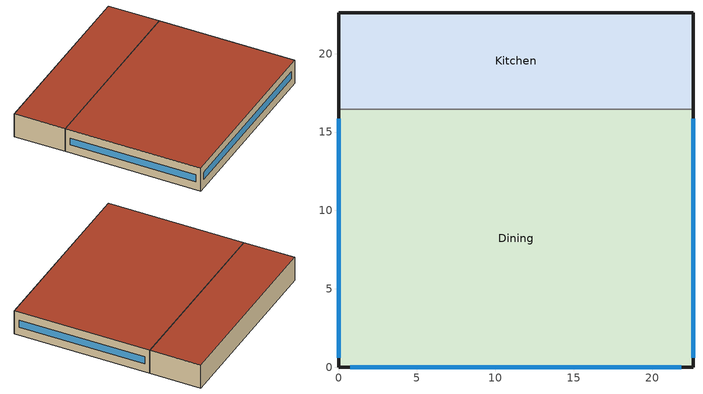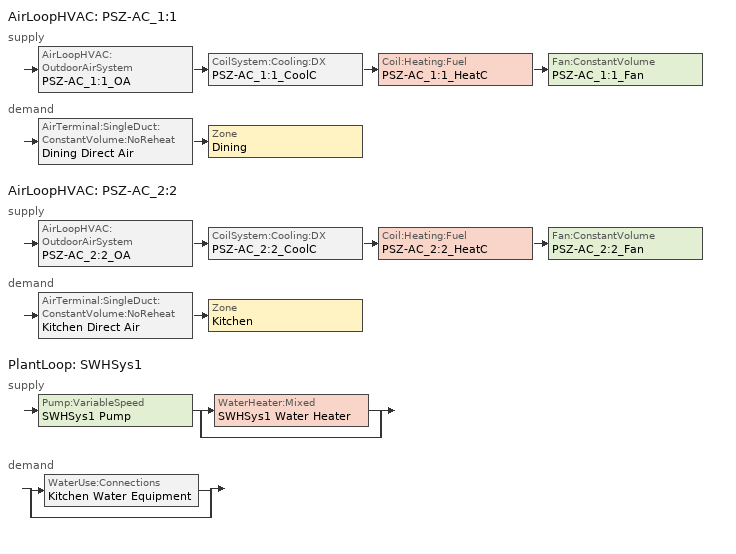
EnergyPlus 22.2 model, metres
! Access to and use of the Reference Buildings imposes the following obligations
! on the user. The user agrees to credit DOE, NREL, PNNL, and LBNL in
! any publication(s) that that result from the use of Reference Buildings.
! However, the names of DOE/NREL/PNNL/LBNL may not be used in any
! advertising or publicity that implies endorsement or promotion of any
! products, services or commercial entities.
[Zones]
Dining
 floor ground (ext-slab): 22.61,16.44 22.61,0 0,0 0,16.44 z0
 wall outside (Steel Frame Non-res Ext Wall): 0,16.44 0,0 22.61,0 22.61,16.44 z0:3.05
 wall to Kitchen (int-walls): 22.61,16.44 0,16.44 z0:3.05
 window (Window Non-res Fixed): 22.61,0.6 22.61,15.84 / 0.75,0 21.86,0 / 0,15.84 0,0.6 z1.07:1.98
 roof outside (IEAD Non-res Roof): 0,16.44 0,0 22.61,0 22.61,16.44 z3.05
Kitchen
 floor ground (ext-slab): 22.61,22.61 22.61,16.44 0,16.44 0,22.61 z0
 wall outside (Steel Frame Non-res Ext Wall): 22.61,16.44 22.61,22.61 0,22.61 0,16.44 z0:3.05
 roof outside (IEAD Non-res Roof): 0,22.61 0,16.44 22.61,16.44 22.61,22.61 z3.05
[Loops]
AirLoopHVAC 'PSZ-AC_1:1'
 supply: AirLoopHVAC:OutdoorAirSystem 'PSZ-AC_1:1_OA' > CoilSystem:Cooling:DX 'PSZ-AC_1:1_CoolC' > Coil:Heating:Fuel 'PSZ-AC_1:1_HeatC' > Fan:ConstantVolume 'PSZ-AC_1:1_Fan'
 demand: AirTerminal:SingleDuct:ConstantVolume:NoReheat 'Dining Direct Air' > Zone 'Dining'
AirLoopHVAC 'PSZ-AC_2:2'
 supply: AirLoopHVAC:OutdoorAirSystem 'PSZ-AC_2:2_OA' > CoilSystem:Cooling:DX 'PSZ-AC_2:2_CoolC' > Coil:Heating:Fuel 'PSZ-AC_2:2_HeatC' > Fan:ConstantVolume 'PSZ-AC_2:2_Fan'
 demand: AirTerminal:SingleDuct:ConstantVolume:NoReheat 'Kitchen Direct Air' > Zone 'Kitchen'
PlantLoop 'SWHSys1'
 supply: Pump:VariableSpeed 'SWHSys1 Pump' > split
  | WaterHeater:Mixed 'SWHSys1 Water Heater'
  | bypass
 demand: split
  | WaterUse:Connections 'Kitchen Water Equipment'
  | bypass
[Building]
Ref Bldg Full Service Restaurant Pre1980_v1.3_5.0: North Axis {deg}=0; Terrain=City; Loads Convergence Tolerance Value {W}=0.04; Temperature Convergence Tolerance Value {deltaC}=0.2; Solar Distribution=FullInteriorAndExterior; Maximum Number of Warmup Days=25; Minimum Number of Warmup Days=6
[Site:Location]
USA CA-LOS ANGELES: Latitude {deg}=33.92; Longitude {deg}=-118.4; Time Zone {hr}=-8; Elevation {m}=32
[SizingPeriod:DesignDay] Day of Month=21; Humidity Condition Type=Wetbulb; Barometric Pressure {Pa}=100941; Rain Indicator=No; Snow Indicator=No; Daylight Saving Time Indicator=No; Solar Model Indicator=ASHRAEClearSky
Name | Month | Day Type | Maximum Dry-Bulb Temperature {C} | Daily Dry-Bulb Temperature Range {deltaC} | Wetbulb or DewPoint at Maximum Dry-Bulb {C} | Wind Speed {m/s} | Wind Direction {deg} | Sky Clearness
LOS_ANGELES Ann Htg 99.6% Condns DB | 1 | WinterDesignDay | 6.6 | 0 | 6.6 | 2.5 | 80 | 0
LOS_ANGELES Ann Clg .4% Condns WB=>MDB | 8 | SummerDesignDay | 25.5 | 6 | 21.1 | 4.2 | 250 | 1
[Site:WaterMainsTemperature]
Calculation Method=CORRELATION; Annual Average Outdoor Air Temperature {C}=16.64; Maximum Difference In Monthly Average Outdoor Air Temperatures {deltaC}=6.8
[Site:GroundTemperature:BuildingSurface]
20.133, 20.114, 20.098, 20.195, 20.555, 20.958, 22.367, 22.7, 22.775, 21.957, 20.592, 20.216
[Construction]
Steel Frame Non-res Ext Wall: Wood Siding, Steel Frame NonRes Wall Insulation, 1/2IN Gypsum
IEAD Non-res Roof: Roof Membrane, IEAD NonRes Roof Insulation, Metal Decking
ext-slab: HW CONCRETE
int-walls: 1/2IN Gypsum, 1/2IN Gypsum
Window Non-res Fixed: NonRes Fixed Assembly Window
InteriorFurnishings: Std Wood 6inch
[Material] Thermal Absorptance=0.9
Name | Roughness | Thickness {m} | Conductivity {W/m-K} | Density {kg/m3} | Specific Heat {J/kg-K} | Solar Absorptance | Visible Absorptance
Steel Frame NonRes Wall Insulation | MediumRough | 0.0218416 | 0.049 | 265 | 836.8 | 0.7 | 0.7
IEAD NonRes Roof Insulation | MediumRough | 0.0739805 | 0.049 | 265 | 836.8 | 0.7 | 0.7
Std Wood 6inch | MediumSmooth | 0.15 | 0.12 | 540 | 1210 | 0.7 | 0.7
Wood Siding | MediumSmooth | 0.01 | 0.11 | 544.62 | 1210 | 0.78 | 0.78
1/2IN Gypsum | Smooth | 0.0127 | 0.16 | 784.9 | 830 | 0.92 | 0.92
HW CONCRETE | Rough | 0.1016 | 1.311 | 2240 | 836.8 | 0.7 | 0.7
Roof Membrane | VeryRough | 0.0095 | 0.16 | 1121.29 | 1460 | 0.7 | 0.7
Metal Decking | MediumSmooth | 0.0015 | 45.006 | 7680 | 418.4 | 0.7 | 0.3
[WindowMaterial:SimpleGlazingSystem]
NonRes Fixed Assembly Window: U-Factor {W/m2-K}=6.92716; Solar Heat Gain Coefficient=0.54
[Zone] Type=1; Multiplier=1; Floor Area {m2}=autocalculate; Part of Total Floor Area=Yes
Dining; Kitchen
[People] Number of People Schedule=BLDG_OCC_SCH; Fraction Radiant=0.3; Sensible Heat Fraction=AUTOCALCULATE; Activity Level Schedule=ACTIVITY_SCH; Enable ASHRAE 55 Comfort Warnings=No; Mean Radiant Temperature Calculation Type=ZoneAveraged; Work Efficiency Schedule=WORK_EFF_SCH; Clothing Insulation Calculation Method=ClothingInsulationSchedule; Clothing Insulation Schedule=CLOTHING_SCH; Air Velocity Schedule=AIR_VELO_SCH; Thermal Comfort Model 1 Type=FANGER
Name | Zone or ZoneList or Space or SpaceList | Number of People Calculation Method | Floor Area per Person {m2/person} | Number of People
Dining People | Dining | Area/Person | 1.39
Kitchen People | Kitchen | People |  | 7.5
[Lights] Schedule=BLDG_LIGHT_SCH; Design Level Calculation Method=Watts/Area; Return Air Fraction=0; Fraction Radiant=0.7; Fraction Visible=0.2; Fraction Replaceable=1; Return Air Fraction Calculated from Plenum Temperature=No
Name | Zone or ZoneList or Space or SpaceList | Watts per Zone Floor Area {W/m2}
Dining_Lights | Dining | 27.38
Kitchen_Lights | Kitchen | 16.37
[ElectricEquipment] Design Level Calculation Method=EquipmentLevel
Name | Zone or ZoneList or Space or SpaceList | Schedule | Design Level {W} | Fraction Latent | Fraction Radiant | Fraction Lost
Dining_MiscElec_Equip | Dining | BLDG_EQUIP_SCH | 22402 | 0.25 | 0.3 | 0
Kitchen_MiscElec_Equip | Kitchen | BLDG_EQUIP_SCH | 52500 | 0.25 | 0.3 | 0.2
Kitchen_ExhFan_Equip | Kitchen | Kitchen_Exhaust_SCH | 699 | 0 | 0 | 1
[GasEquipment]
Kitchen_MiscGas_Equip: Zone or ZoneList or Space or SpaceList=Kitchen; Schedule=GAS_EQUIP_SCH; Design Level Calculation Method=EquipmentLevel; Design Level {W}=166994; Fraction Latent=0.1; Fraction Radiant=0.2; Fraction Lost=0.7
[Exterior:Lights]
Exterior Facade Lighting: Schedule=ALWAYS_ON; Design Level {W}=5081; Control Option=AstronomicalClock
[ZoneInfiltration:DesignFlowRate] Schedule=INFIL_HALF_ON_SCH; Design Flow Rate Calculation Method=Flow/ExteriorArea; Flow Rate per Exterior Surface Area {m3/s-m2}=0.001133; Constant Term Coefficient=1; Temperature Term Coefficient=0; Velocity Term Coefficient=0; Velocity Squared Term Coefficient=0
Name | Zone or ZoneList or Space or SpaceList
Dining_Infiltration | Dining
Kitchen_Infiltration | Kitchen
[InternalMass] Construction=InteriorFurnishings
Name | Zone or ZoneList | Surface Area {m2}
Dining Internal Mass | Dining | 743.4961
Kitchen Internal Mass | Kitchen | 278.8105
[ZoneMixing]
Kitchen Exhaust Fanmixing_0: Zone or Space=Kitchen; Schedule=HVACOperationSchd; Design Flow Rate Calculation Method=Flow/Zone; Design Flow Rate {m3/s}=1.828; Source Zone or Space=Dining; Delta Temperature {deltaC}=0
[Fan:ConstantVolume] Availability Schedule=HVACOperationSchd; Maximum Flow Rate {m3/s}=AUTOSIZE; Motor In Airstream Fraction=1
Name | Fan Total Efficiency | Pressure Rise {Pa} | Motor Efficiency
PSZ-AC_1:1_Fan | 0.58175 | 1109.648 | 0.895
PSZ-AC_2:2_Fan | 0.546 | 622 | 0.84
[Fan:ZoneExhaust] Availability Schedule=HVACOperationSchd; Fan Total Efficiency=1; Pressure Rise {Pa}=1.0e-006
Name | Maximum Flow Rate {m3/s}
Dining Exhaust Fan | 1.828
Kitchen Exhaust Fan | 0.06
[Coil:Heating:Fuel] Availability Schedule=ALWAYS_ON; Fuel Type=NaturalGas; Burner Efficiency=0.78; Nominal Capacity {W}=AUTOSIZE
PSZ-AC_1:1_HeatC; PSZ-AC_2:2_HeatC
[Coil:Cooling:DX:TwoSpeed]
PSZ-AC_1:1_CoolC DXCoil: Availability Schedule=ALWAYS_ON; High Speed Gross Rated Total Cooling Capacity {W}=AUTOSIZE; High Speed Rated Sensible Heat Ratio=AUTOSIZE; High Speed Gross Rated Cooling COP {W/W}=3.23372; High Speed Rated Air Flow Rate {m3/s}=AUTOSIZE; Total Cooling Capacity Function of Temperature Curve=Measured_CoolCStandard10Ton_CapFT; Total Cooling Capacity Function of Flow Fraction Curve=Measured_CoolCStandard10Ton_CapFF; Energy Input Ratio Function of Temperature Curve=Measured_CoolCStandard10Ton_EIRFT; Energy Input Ratio Function of Flow Fraction Curve=Measured_CoolCStandard10Ton_EIRFFF; Part Load Fraction Correlation Curve=No_PLR_Degredation; Low Speed Gross Rated Total Cooling Capacity {W}=AUTOSIZE; Low Speed Gross Rated Sensible Heat Ratio=AUTOSIZE; Low Speed Gross Rated Cooling COP {W/W}=3.28187; Low Speed Rated Air Flow Rate {m3/s}=AUTOSIZE; Low Speed Total Cooling Capacity Function of Temperature Curve=Measured_LowSpeedCoolCapLSFT; Low Speed Energy Input Ratio Function of Temperature Curve=Measured_LowSpeedCoolEIRLSFT
[Coil:Cooling:DX:SingleSpeed]
PSZ-AC_2:2_CoolC DXCoil: Availability Schedule=ALWAYS_ON; Gross Rated Total Cooling Capacity {W}=AUTOSIZE; Gross Rated Sensible Heat Ratio=AUTOSIZE; Gross Rated Cooling COP {W/W}=3.50016; Rated Air Flow Rate {m3/s}=AUTOSIZE; Total Cooling Capacity Function of Temperature Curve=Cool-Cap-fT; Total Cooling Capacity Function of Flow Fraction Curve=ConstantCubic; Energy Input Ratio Function of Temperature Curve=Cool-EIR-fT; Energy Input Ratio Function of Flow Fraction Curve=ConstantCubic; Part Load Fraction Correlation Curve=Cool-PLF-fPLR
[Zone equipment]
Dining: Dining Exhaust Fan, Dining Direct Air
Kitchen: Kitchen Exhaust Fan, Kitchen Direct Air
[Sizing:Zone] Zone Cooling Design Supply Air Temperature Input Method=SupplyAirTemperature; Zone Cooling Design Supply Air Temperature {C}=14; Zone Heating Design Supply Air Temperature Input Method=SupplyAirTemperature; Zone Heating Design Supply Air Temperature {C}=40; Zone Cooling Design Supply Air Humidity Ratio {kgWater/kgDryAir}=0.0085; Zone Heating Design Supply Air Humidity Ratio {kgWater/kgDryAir}=0.008; Cooling Design Air Flow Method=DesignDay; Heating Design Air Flow Method=DesignDay; Account for Dedicated Outdoor Air System=No; Dedicated Outdoor Air System Control Strategy=NeutralSupplyAir; Dedicated Outdoor Air Low Setpoint Temperature for Design {C}=autosize; Dedicated Outdoor Air High Setpoint Temperature for Design {C}=autosize; Zone Load Sizing Method=Sensible Load Only No Latent Load; Zone Latent Cooling Design Supply Air Humidity Ratio Input Method=HumidityRatioDifference; Zone Cooling Design Supply Air Humidity Ratio Difference {kgWater/kgDryAir}=0.005; Zone Latent Heating Design Supply Air Humidity Ratio Input Method=HumidityRatioDifference; Zone Humidification Design Supply Air Humidity Ratio Difference {kgWater/kgDryAir}=0.005
Name | Design Specification Outdoor Air Object
Dining | SZ DSOA Dining
Kitchen | SZ DSOA Kitchen
[DesignSpecification:OutdoorAir] Outdoor Air Method=Flow/Person
Name | Outdoor Air Flow per Person {m3/s-person}
SZ DSOA Dining | 0.01
SZ DSOA Kitchen | 0.008
[ZoneControl:Thermostat] Control Type Schedule=Dual Zone Control Type Sched
Name | Zone or ZoneList | Control 1
Dining Thermostat | Dining | Dining DualSPSched
Kitchen Thermostat | Kitchen | Kitchen DualSPSched
[ThermostatSetpoint:DualSetpoint]
Name | Heating Setpoint Temperature Schedule | Cooling Setpoint Temperature Schedule
Dining DualSPSched | HTGSETP_SCH | CLGSETP_SCH
Kitchen DualSPSched | HTGSETP_KITCHEN_SCH | CLGSETP_KITCHEN_SCH
[SetpointManager:SingleZone:Reheat] Control Variable=Temperature; Minimum Supply Air Temperature {C}=10; Maximum Supply Air Temperature {C}=50
Name | Control Zone | Setpoint Node or NodeList
SupAirTemp MngrDining | Dining | PSZ-AC_1:1 Supply Equipment Outlet Node
SupAirTemp MngrKitchen | Kitchen | PSZ-AC_2:2 Supply Equipment Outlet Node
[Sizing:System] Type of Load to Size On=Sensible; Design Outdoor Air Flow Rate {m3/s}=AUTOSIZE; Central Heating Maximum System Air Flow Ratio=1; Preheat Design Temperature {C}=7; Preheat Design Humidity Ratio {kgWater/kgDryAir}=0.008; Precool Design Temperature {C}=12.8; Precool Design Humidity Ratio {kgWater/kgDryAir}=0.008; Central Cooling Design Supply Air Temperature {C}=12.8; Central Heating Design Supply Air Temperature {C}=40; Type of Zone Sum to Use=NonCoincident; Central Cooling Design Supply Air Humidity Ratio {kgWater/kgDryAir}=0.0085; Central Heating Design Supply Air Humidity Ratio {kgWater/kgDryAir}=0.008; Cooling Supply Air Flow Rate Method=DesignDay; Cooling Supply Air Flow Rate {m3/s}=0; Heating Supply Air Flow Rate Method=DesignDay; Heating Supply Air Flow Rate {m3/s}=0; System Outdoor Air Method=ZoneSum; Zone Maximum Outdoor Air Fraction=1; Cooling Design Capacity Method=CoolingDesignCapacity; Cooling Design Capacity {W}=autosize; Heating Design Capacity Method=HeatingDesignCapacity; Heating Design Capacity {W}=autosize; Central Cooling Capacity Control Method=OnOff
Name | 100% Outdoor Air in Cooling | 100% Outdoor Air in Heating
PSZ-AC_1:1 | No | No
PSZ-AC_2:2 | YES | YES
[Controller:OutdoorAir] Minimum Outdoor Air Flow Rate {m3/s}=AUTOSIZE; Maximum Outdoor Air Flow Rate {m3/s}=AUTOSIZE; Economizer Control Type=DifferentialDryBulb; Economizer Control Action Type=ModulateFlow; Economizer Maximum Limit Dry-Bulb Temperature {C}=28; Economizer Maximum Limit Enthalpy {J/kg}=64000; Economizer Minimum Limit Dry-Bulb Temperature {C}=-100; Lockout Type=NoLockout; Minimum Limit Type=FixedMinimum; Minimum Outdoor Air Schedule=MinOA_Sched
PSZ-AC_1:1_OA_Controller; PSZ-AC_2:2_OA_Controller
[AirLoopHVAC] Design Supply Air Flow Rate {m3/s}=AUTOSIZE
PSZ-AC_1:1; PSZ-AC_2:2
[CoilSystem:Cooling:DX] Availability Schedule=ALWAYS_ON
Name | Cooling Coil
PSZ-AC_1:1_CoolC | PSZ-AC_1:1_CoolC DXCoil
PSZ-AC_2:2_CoolC | PSZ-AC_2:2_CoolC DXCoil
[AirTerminal:SingleDuct:ConstantVolume:NoReheat] Availability Schedule=ALWAYS_ON; Maximum Air Flow Rate {m3/s}=AUTOSIZE
Dining Direct Air; Kitchen Direct Air
[AvailabilityManager:NightCycle] Applicability Schedule=ALWAYS_ON; Fan Schedule=HVACOperationSchd; Control Type=CycleOnAny; Thermostat Tolerance {deltaC}=1; Cycling Run Time Control Type=FixedRunTime; Cycling Run Time {s}=1800
PSZ-AC_1:1 Availability Manager; PSZ-AC_2:2 Availability Manager
[SetpointManager:MixedAir] Control Variable=Temperature
Name | Setpoint Node or NodeList
PSZ-AC_1:1_CoolC SAT Manager | PSZ-AC_1:1_CoolC-PSZ-AC_1:1_HeatCNode
PSZ-AC_1:1_HeatC MixedAir Manager | PSZ-AC_1:1_HeatC-PSZ-AC_1:1_FanNode
PSZ-AC_1:1_OAMixed Air Temp Manager | PSZ-AC_1:1_OA-PSZ-AC_1:1_CoolCNode
PSZ-AC_2:2_CoolC SAT Manager | PSZ-AC_2:2_CoolC-PSZ-AC_2:2_HeatCNode
PSZ-AC_2:2_HeatC MixedAir Manager | PSZ-AC_2:2_HeatC-PSZ-AC_2:2_FanNode
PSZ-AC_2:2_OAMixed Air Temp Manager | PSZ-AC_2:2_OA-PSZ-AC_2:2_CoolCNode
[Refrigeration:Case] Availability Schedule=ALWAYS_ON; Zone=Kitchen; Rated Ambient Temperature {C}=23.88; Rated Ambient Relative Humidity {percent}=55; Latent Case Credit Curve Type=CaseTemperatureMethod; Standard Case Lighting Power per Unit Length {W/m}=33; Case Lighting Schedule=BLDG_LIGHT_SCH; Fraction of Lighting Energy to Case=1; Case Anti-Sweat Heater Power per Unit Length {W/m}=0; Minimum Anti-Sweat Heater Power per Unit Length {W/m}=0; Anti-Sweat Heater Control Type=None; Humidity at Zero Anti-Sweat Heater Energy {percent}=0; Case Height {m}=0; Defrost Energy Correction Curve Type=None
Name | Rated Total Cooling Capacity per Unit Length {W/m} | Rated Latent Heat Ratio | Rated Runtime Fraction | Case Length {m} | Case Operating Temperature {C} | Latent Case Credit Curve | Standard Case Fan Power per Unit Length {W/m} | Operating Case Fan Power per Unit Length {W/m} | Fraction of Anti-Sweat Heater Energy to Case | Case Defrost Power per Unit Length {W/m} | Case Defrost Type | Case Defrost Schedule | Case Defrost Drip-Down Schedule | Under Case HVAC Return Air Fraction | Refrigerated Case Restocking Schedule | Case Credit Fraction Schedule
Kitchen_Case:1_WALKINFREEZER | 688 | 0.1 | 0.4 | 2.44 | -23 | Kitchen_Case:1_WALKINFREEZERSingleShelfHorizontal_LatentEnergyMult | 74 | 74 | 0 | 820 | Electric | Kitchen_Case:1_WALKINFREEZER_CaseDefrost2aDaySched | Kitchen_Case:1_WALKINFREEZER_CaseDripDown2aDaySched | 0 | Kitchen_Case:1_WALKINFREEZER_WalkInStockingSched | Kitchen_Case:1_WALKINFREEZER_CaseCreditReduxSched
Kitchen_Case:2_SELFCONTAINEDDISPLAYCASE | 734 | 0.08 | 0.85 | 3.05 | 2 | Kitchen_Case:2_SELFCONTAINEDDISPLAYCASEMultiShelfVertical_LatentEnergyMult | 66 | 66 | 0.2 | 0 | None |  |  | 0.05 | Kitchen_Case:2_SELFCONTAINEDDISPLAYCASE_CaseStockingSched
[Refrigeration:CompressorRack] Heat Rejection Location=OUTDOORS; Design Condenser Fan Power {W}=330; Condenser Type=AIRCOOLED
Name | Design Compressor Rack COP {W/W} | Compressor Rack COP Function of Temperature Curve | Condenser Fan Power Function of Temperature Curve | Refrigeration Case Name or WalkIn Name or CaseAndWalkInList
RACK1 | 1.5 | RACK1_RackCOPfTCurve | RACK1_RackCondFanCurve2 | Kitchen_Case:1_WALKINFREEZER
RACK2 | 3 | RACK2_RackCOPfTCurve |  | Kitchen_Case:2_SELFCONTAINEDDISPLAYCASE
[WaterHeater:Mixed]
SWHSys1 Water Heater: Tank Volume {m3}=0.2; Setpoint Temperature Schedule=SWHSys1 Water Heater Setpoint Temperature Schedule Name; Deadband Temperature Difference {deltaC}=2; Maximum Temperature Limit {C}=82.2222; Heater Control Type=Cycle; Heater Maximum Capacity {W}=845000; Heater Fuel Type=NATURALGAS; Heater Thermal Efficiency=0.8; Off Cycle Parasitic Fuel Consumption Rate {W}=20; Off Cycle Parasitic Fuel Type=NATURALGAS; Off Cycle Parasitic Heat Fraction to Tank=0.8; On Cycle Parasitic Fuel Type=NATURALGAS; Ambient Temperature Indicator=SCHEDULE; Ambient Temperature Schedule=SWHSys1 Water Heater Ambient Temperature Schedule Name; Off Cycle Loss Coefficient to Ambient Temperature {W/K}=6; On Cycle Loss Coefficient to Ambient Temperature {W/K}=6; Use Side Effectiveness=1; Source Side Effectiveness=1; Use Side Design Flow Rate {m3/s}=AUTOSIZE; Source Side Design Flow Rate {m3/s}=AUTOSIZE; Indirect Water Heating Recovery Time {hr}=1.5
[WaterUse:Equipment]
Kitchen Water Equipment: Peak Flow Rate {m3/s}=0.00014; Flow Rate Fraction Schedule=BLDG_SWH_SCH; Target Temperature Schedule=Kitchen Water Equipment Temp Sched; Hot Water Supply Temperature Schedule=Kitchen Water Equipment Hot Supply Temp Sched; Zone=Kitchen; Sensible Fraction Schedule=Kitchen Water Equipment Sensible fract sched; Latent Fraction Schedule=Kitchen Water Equipment Latent fract sched
[Pump:VariableSpeed]
SWHSys1 Pump: Design Maximum Flow Rate {m3/s}=AUTOSIZE; Design Pump Head {Pa}=0.1; Design Power Consumption {W}=AUTOSIZE; Motor Efficiency=1; Fraction of Motor Inefficiencies to Fluid Stream=0; Coefficient 1 of the Part Load Performance Curve=0; Coefficient 2 of the Part Load Performance Curve=1; Coefficient 3 of the Part Load Performance Curve=0; Coefficient 4 of the Part Load Performance Curve=0; Design Minimum Flow Rate {m3/s}=0; Pump Control Type=Intermittent
[PlantEquipmentList]
SWHSys1 Equipment List: SWHSys1 Water Heater
[Sizing:Plant]
SWHSys1: Loop Type=Heating; Design Loop Exit Temperature {C}=60; Loop Design Temperature Difference {deltaC}=5
[SetpointManager:Scheduled]
SWHSys1 Loop Setpoint Manager: Control Variable=Temperature; Schedule=SWHSys1-Loop-Temp-Schedule; Setpoint Node or NodeList=SWHSys1 Supply Outlet Node
[PlantEquipmentOperationSchemes]
SWHSys1 Loop Operation Scheme List: Control Scheme 1=SWHSys1 Operation Scheme; Control Scheme 1 Schedule=PlantOnSched
[PlantEquipmentOperation:HeatingLoad]
SWHSys1 Operation Scheme: Load Range 1 Lower Limit {W}=0; Load Range 1 Upper Limit {W}=1000000000000000; Range 1 Equipment List=SWHSys1 Equipment List
[PlantLoop]
SWHSys1: Fluid Type=Water; Plant Equipment Operation Scheme=SWHSys1 Loop Operation Scheme List; Maximum Loop Temperature {C}=60; Minimum Loop Temperature {C}=10; Maximum Loop Flow Rate {m3/s}=AUTOSIZE; Minimum Loop Flow Rate {m3/s}=0; Plant Loop Volume {m3}=AUTOSIZE; Load Distribution Scheme=Optimal
[WaterUse:Connections]
Kitchen Water Equipment: Water Use Equipment 1=Kitchen Water Equipment
[UtilityCost:Tariff] Group=Comm Elect
Name | Output Meter | Conversion Factor Choice | Time of Use Period Schedule | Season Schedule | Demand Window Length | Monthly Charge or Variable
SCE_TOU-8_GeneralServiceLarge | Electricity:Facility | kWh | SCETOUSched | SCESeasonsSchedule | HalfHour | 246.33
SCE_GS-2_GeneralService | Electricity:Facility | kWh | SCETOUSched | SCESeasonsSchedule | HalfHour | 74.03
SCE_GS-1_GeneralService | Electricity:Facility | kWh |  | SCESeasonsSchedule | HalfHour | 15.25
CA_EIAMonthlyRateGas | NaturalGas:Facility | MCF |  |  |  | 0
[UtilityCost:Charge:Simple]
Name | Utility Cost Charge Simple | Tariff | Source Variable | Season | Category Variable | Cost per Unit Value or Variable
 | SummerDeliveryOnPeakEnergyCharge | SCE_TOU-8_GeneralServiceLarge | PeakEnergy | Summer | EnergyCharges | 0.01676
 | SummerDeliveryOffPeakEnergyCharge | SCE_TOU-8_GeneralServiceLarge | OffPeakEnergy | Summer | EnergyCharges | 0.01676
 | SummerDeliveryMidPeakEnergyCharge | SCE_TOU-8_GeneralServiceLarge | MidPeakEnergy | Summer | EnergyCharges | 0.01676
 | WinterDeliveryOffPeakEnergyCharge | SCE_TOU-8_GeneralServiceLarge | OffPeakEnergy | Winter | EnergyCharges | 0.01676
 | WinterDeliveryMidPeakEnergyCharge | SCE_TOU-8_GeneralServiceLarge | MidPeakEnergy | Winter | EnergyCharges | 0.01676
 | FacilitiesDemandCharge | SCE_TOU-8_GeneralServiceLarge | TotalDemand | Annual | DemandCharges | 6.35
 | SummerTOUOnPeakDemandCharge | SCE_TOU-8_GeneralServiceLarge | PeakDemand | Summer | DemandCharges | 8.84
 | SummerTOUMidPeakDemandCharge | SCE_TOU-8_GeneralServiceLarge | MidPeakDemand | Summer | DemandCharges | 0.76
 | TransformerDemandCharge | SCE_TOU-8_GeneralServiceLarge | TotalDemand | Annual | DemandCharges | 1
 | PowerFactorDemandCharge | SCE_TOU-8_GeneralServiceLarge | TotalDemand | Annual | DemandCharges | 0.23
 | TaxofEightPercent | SCE_TOU-8_GeneralServiceLarge | SubTotal | Annual | Taxes | 0.08
 | AnnualDeliveryEnergyCharge | SCE_GS-2_GeneralService | totalEnergy | Annual | EnergyCharges | 0.0189
 | AnnualFacilityDemandURGCharge | SCE_GS-2_GeneralService | totalDemand | Annual | DemandCharges | 0.77
 | AnnualFacilityDemandDelivCharge | SCE_GS-2_GeneralService | totalDemand | Annual | DemandCharges | 5.44
 | SummerTimeRelatedDemandCharge | SCE_GS-2_GeneralService | totalDemand | Summer | DemandCharges | 1.87
 | SummerTimeDemandDelivCharge | SCE_GS-2_GeneralService | totalDemand | Summer | DemandCharges | 7.04
 | TaxofEightPercent | SCE_GS-2_GeneralService | SubTotal | Annual | Taxes | 0.08
 | SummerEnergyCharge | SCE_GS-1_GeneralService | totalEnergy | Summer | EnergyCharges | 0.0808
 | WinterEnergyCharge | SCE_GS-1_GeneralService | totalEnergy | Winter | EnergyCharges | 0.0351
 | AnnualDeliveryEnergyCharge | SCE_GS-1_GeneralService | totalEnergy | Annual | EnergyCharges | 0.0694
 | taxofEightPercent | SCE_GS-1_GeneralService | SubTotal | Summer | Taxes | 0.08
 | MonthlyRateGasCharge | CA_EIAMonthlyRateGas | totalEnergy | Annual | EnergyCharges | CA_MonthlyGasRates
 | TaxofEightPercent | CA_EIAMonthlyRateGas | SubTotal | Annual | Taxes | 0.08
[UtilityCost:Qualify] Variable=TotalDemand; Season=Annual; Threshold Test=Count
Name | Utility Cost Qualify | Tariff | Qualify Type | Threshold Value or Variable | Number of Months
 | MinDemand500kw | SCE_TOU-8_GeneralServiceLarge | Minimum | 500 | 12
 | MaxDemand500kw | SCE_GS-2_GeneralService | Maximum | 500 | 1
 | MinDemand20kw | SCE_GS-2_GeneralService | Minimum | 20 | 12
 | MaxDemand20kw | SCE_GS-1_GeneralService | Maximum | 20 | 1
[UtilityCost:Charge:Block]
Utility Cost Charge Block=AnnualUtilityRetained; Tariff=SCE_GS-2_GeneralService; Source Variable=TotalEnergy; Season=Annual; Category Variable=EnergyCharges; Block Size Multiplier Value or Variable=totalDemand; Block Size 1 Value or Variable=300; Block 1 Cost per Unit Value or Variable=0.0694; Block Size 2 Value or Variable=remaining; Block 2 Cost per Unit Value or Variable=0.0791
[UtilityCost:Variable]
CA_MonthlyGasRates: Tariff=CA_EIAMonthlyRateGas; Variable Type=Currency; January Value=9.37; February Value=8.88; March Value=8.2; April Value=7.29; May Value=7.82; June Value=8.26; July Value=8.23; August Value=8.21; September Value=7.9; October Value=8.09; November Value=7.64; December Value=8.43
[Schedule:Compact]
ALWAYS_ON; PlantOnSched: Through: 12/31, For: AllDays, Until: 24:00, 1
ACTIVITY_SCH: Through: 12/31, For: AllDays, Until: 24:00, 120
AIR_VELO_SCH; Kitchen Water Equipment Sensible fract sched: Through: 12/31, For: AllDays, Until: 24:00, 0.2
BLDG_EQUIP_SCH: Through: 12/31, For: Weekday, Until: 06:00, 0.1, Until: 07:00, 0.25, Until: 09:00, 0.35, Until: 10:00, 0.25, Until: 13:00, 0.35, Until: 16:00, 0.25, Until: 19:00, 0.35, Until: 24:00, 0.25, For: Saturday, Until: 06:00, 0.1, Until: 07:00, 0.25, Until: 09:00, 0.35, Until: 10:00, 0.25, Until: 13:00, 0.35, Until: 16:00, 0.25, Until: 19:00, 0.35, Until: 24:00, 0.25, For: SummerDesignDay, Until: 24:00, 0.35, For: WinterDesignDay, Until: 24:00, 0, For: Sunday Holidays AllOtherDays, Until: 06:00, 0.1, Until: 07:00, 0.25, Until: 09:00, 0.35, Until: 10:00, 0.25, Until: 13:00, 0.35, Until: 16:00, 0.25, Until: 19:00, 0.35, Until: 24:00, 0.25
BLDG_LIGHT_SCH: Through: 12/31, For: SummerDesignDay, Until: 24:00, 1, For: WinterDesignDay, Until: 24:00, 0, For: Weekday Saturday Sunday Holidays AllOtherDays, Until: 01:00, 0.45, Until: 05:00, 0.15, Until: 06:00, 0.45, Until: 24:00, 0.9
BLDG_OCC_SCH: Through: 12/31, For: Weekdays, Until: 01:00, 0.05, Until: 05:00, 0, Until: 06:00, 0.05, Until: 07:00, 0.1, Until: 10:00, 0.4, Until: 11:00, 0.2, Until: 12:00, 0.5, Until: 13:00, 0.8, Until: 14:00, 0.7, Until: 15:00, 0.4, Until: 16:00, 0.2, Until: 17:00, 0.25, Until: 18:00, 0.5, Until: 21:00, 0.8, Until: 22:00, 0.5, Until: 23:00, 0.35, Until: 24:00, 0.2, For: SummerDesignDay, Until: 24:00, 1, For: WinterDesignDay, Until: 24:00, 0, For: Saturday, Until: 01:00, 0.05, Until: 06:00, 0, Until: 07:00, 0.05, Until: 09:00, 0.5, Until: 10:00, 0.4, Until: 11:00, 0.2, Until: 12:00, 0.45, Until: 14:00, 0.5, Until: 15:00, 0.35, Until: 18:00, 0.3, Until: 19:00, 0.7, Until: 20:00, 0.9, Until: 21:00, 0.7, Until: 22:00, 0.65, Until: 23:00, 0.55, Until: 24:00, 0.35, For: Sunday Holidays AllOtherDays, Until: 01:00, 0.05, Until: 06:00, 0, Until: 07:00, 0.05, Until: 09:00, 0.5, Until: 11:00, 0.2, Until: 12:00, 0.3, Until: 14:00, 0.5, Until: 15:00, 0.3, Until: 16:00, 0.2, Until: 17:00, 0.25, Until: 18:00, 0.35, Until: 19:00, 0.55, Until: 20:00, 0.65, Until: 21:00, 0.7, Until: 22:00, 0.35, Until: 24:00, 0.2
CLOTHING_SCH: Through: 04/30, For: AllDays, Until: 24:00, 1, Through: 09/30, For: AllDays, Until: 24:00, 0.5, Through: 12/31, For: AllDays, Until: 24:00, 1
GAS_EQUIP_SCH: Through: 12/31, For: Weekdays Saturday, Until: 05:00, 0.02, Until: 06:00, 0.05, Until: 07:00, 0.1, Until: 08:00, 0.15, Until: 09:00, 0.2, Until: 10:00, 0.15, Until: 13:00, 0.25, Until: 14:00, 0.2, Until: 15:00, 0.15, Until: 16:00, 0.2, Until: 19:00, 0.3, Until: 21:00, 0.2, Until: 22:00, 0.15, Until: 23:00, 0.1, Until: 24:00, 0.05, For: SummerDesignDay, Until: 24:00, 0.25, For: WinterDesignDay, Until: 24:00, 0, For: Sunday Holidays AllOtherDays, Until: 05:00, 0.02, Until: 06:00, 0.05, Until: 07:00, 0.1, Until: 08:00, 0.15, Until: 09:00, 0.2, Until: 10:00, 0.15, Until: 13:00, 0.25, Until: 14:00, 0.2, Until: 15:00, 0.15, Until: 16:00, 0.2, Until: 19:00, 0.3, Until: 21:00, 0.2, Until: 22:00, 0.15, Until: 23:00, 0.1, Until: 24:00, 0.05
Kitchen_Exhaust_SCH; HVACOperationSchd; MinOA_Sched: Through: 12/31, For: AllDays, Until: 01:00, 1, Until: 05:00, 0, Until: 24:00, 1
INFIL_HALF_ON_SCH: Through: 12/31, For: Weekdays SummerDesignDay, Until: 05:00, 1, Until: 24:00, 0.5, For: Saturday WinterDesignDay, Until: 05:00, 1, Until: 24:00, 0.5, For: Sunday Holidays AllOtherDays, Until: 05:00, 1, Until: 24:00, 0.5
WORK_EFF_SCH: Through: 12/31, For: AllDays, Until: 24:00, 0
Dual Zone Control Type Sched: Through: 12/31, For: AllDays, Until: 24:00, 4
CLGSETP_KITCHEN_SCH: Through: 12/31, For: WinterDesignDay, Until: 24:00, 30, For: AllOtherDays, Until: 01:00, 26, Until: 05:00, 30, Until: 24:00, 26
HTGSETP_KITCHEN_SCH: Through: 12/31, For: SummerDesignDay, Until: 24:00, 15.6, For: WinterDesignDay, Until: 24:00, 19, For: AllOtherDays, Until: 01:00, 19, Until: 05:00, 15.6, Until: 24:00, 19
CLGSETP_SCH: Through: 12/31, For: WinterDesignDay, Until: 24:00, 30, For: AllOtherDays, Until: 01:00, 24, Until: 05:00, 30, Until: 24:00, 24
HTGSETP_SCH: Through: 12/31, For: SummerDesignDay, Until: 24:00, 15.6, For: WinterDesignDay, Until: 24:00, 21, For: AllOtherDays, Until: 01:00, 21, Until: 05:00, 15.6, Until: 24:00, 21
Kitchen_Case:1_WALKINFREEZER_CaseCreditReduxSched: Through: 12/31, For:AllDays, Interpolate:No, Until: 7:00, 0.2, Until: 21:00, 0.4, Until: 24:00, 0.2
Kitchen_Case:1_WALKINFREEZER_CaseDefrost2aDaySched: Through: 12/31, For:AllDays, Interpolate:Average, Until: 11:00, 0, Until: 11:20, 1, Until: 23:00, 0, Until: 23:20, 1, Until: 24:00, 0
Kitchen_Case:1_WALKINFREEZER_CaseDripDown2aDaySched: Through: 12/31, For:AllDays, Interpolate:Average, Until: 11:00, 0, Until: 11:30, 1, Until: 23:00, 0, Until: 23:30, 1, Until: 24:00, 0
Kitchen_Case:1_WALKINFREEZER_WalkInStockingSched: Through: 12/31, For: Tuesday Friday, Until: 4:00, 0, Until: 5:00, 725, Until: 6:00, 417, Until: 7:00, 290, Until: 24:00, 0, For: AllOtherDays, Until: 4:00, 0, Until: 5:00, 125, Until: 6:00, 117, Until: 7:00, 90, Until: 19:00, 0, Until: 20:00, 125, Until: 21:00, 117, Until: 22:00, 90, Until: 24:00, 0
Kitchen_Case:2_SELFCONTAINEDDISPLAYCASE_CaseStockingSched: Through: 12/31, For:AllDays, Until: 6:00, 0, Until: 7:00, 50, Until: 9:00, 70, Until: 10:00, 80, Until: 11:00, 70, Until: 13:00, 50, Until: 14:00, 80, Until: 15:00, 90, Until: 16:00, 80, Until: 24:00, 0
BLDG_SWH_SCH: Through: 12/31, For: Weekdays SummerDesignDay, Until: 01:00, 0.2, Until: 06:00, 0, Until: 07:00, 0.15, Until: 08:00, 0.6, Until: 09:00, 0.55, Until: 10:00, 0.45, Until: 11:00, 0.4, Until: 12:00, 0.45, Until: 13:00, 0.4, Until: 14:00, 0.35, Until: 17:00, 0.3, Until: 18:00, 0.4, Until: 19:00, 0.55, Until: 20:00, 0.6, Until: 21:00, 0.5, Until: 22:00, 0.55, Until: 23:00, 0.45, Until: 24:00, 0.25, For: Saturday WinterDesignDay, Until: 01:00, 0.2, Until: 06:00, 0, Until: 09:00, 0.15, Until: 10:00, 0.5, Until: 11:00, 0.45, Until: 13:00, 0.5, Until: 14:00, 0.45, Until: 16:00, 0.4, Until: 17:00, 0.35, Until: 18:00, 0.4, Until: 20:00, 0.55, Until: 21:00, 0.5, Until: 22:00, 0.55, Until: 23:00, 0.4, Until: 24:00, 0.3, For: Sunday Holidays AllOtherDays, Until: 01:00, 0.25, Until: 06:00, 0, Until: 10:00, 0.15, Until: 12:00, 0.5, Until: 14:00, 0.4, Until: 17:00, 0.3, Until: 18:00, 0.4, Until: 20:00, 0.5, Until: 21:00, 0.4, Until: 22:00, 0.5, Until: 23:00, 0.4, Until: 24:00, 0.2
Kitchen Water Equipment Hot Supply Temp Sched; Kitchen Water Equipment Temp Sched: Through: 12/31, For: AllDays, Until: 24:00, 49
Kitchen Water Equipment Latent fract sched: Through: 12/31, For: AllDays, Until: 24:00, 0.05
SWHSys1 Water Heater Ambient Temperature Schedule Name: Through: 12/31, For: AllDays, Until: 24:00, 22
SWHSys1 Water Heater Setpoint Temperature Schedule Name; SWHSys1-Loop-Temp-Schedule: Through: 12/31, For: AllDays, Until: 24:00, 60
SCESeasonsSchedule: Through: 5/31, For: AllDays, Until: 24:00, 1, Through: 9/30, For: AllDays, Until: 24:00, 3, Through: 12/31, For: AllDays, Until: 24:00, 1
SCETOUSched: Through: 5/31, For: WeekDays, Until: 8:00, 3, Until: 21:00, 4, Until: 24:00, 3, For: AllOtherDays, Until: 24:00, 3, Through: 9/30, For: WeekDays, Until: 8:00, 3, Until: 12:00, 4, Until: 18:00, 1, Until: 23:00, 4, Until: 24:00, 3, For: AllOtherDays, Until: 24:00, 3, Through: 12/31, For: WeekDays, Until: 8:00, 3, Until: 21:00, 4, Until: 24:00, 3, For: AllOtherDays, Until: 24:00, 3
[Curve:Quadratic]
Name | Coefficient1 Constant | Coefficient2 x | Coefficient3 x**2 | Minimum Value of x | Maximum Value of x | Minimum Curve Output | Maximum Curve Output
Cool-PLF-fPLR | 0.909496 | 0.0986477 | -0.00819488 | 0 | 1 | 0.7 | 1
Measured_CoolCStandard10Ton_CapFF | 0.7685 | 0.2315 | 0 | 0.776 | 1.197
Measured_CoolCStandard10Ton_EIRFFF | 1.192 | -0.1917 | 0 | 0.776 | 1.197
No_PLR_Degredation | 1 | 0 | 0 | 0 | 1
RACK1_RackCOPfTCurve | 1.7603 | -0.0377 | 0.0004 | 10 | 35
RACK1_RackCondFanCurve2 | 0 | 0.0286 | 0 | 0 | 35
RACK2_RackCOPfTCurve | 1 | 0 | 0 | 0 | 50
[Curve:Cubic]
Name | Coefficient1 Constant | Coefficient2 x | Coefficient3 x**2 | Coefficient4 x**3 | Minimum Value of x | Maximum Value of x
ConstantCubic | 1 | 0 | 0 | 0 | -100 | 100
Kitchen_Case:1_WALKINFREEZERSingleShelfHorizontal_LatentEnergyMult | 0.020376 | 0.00024378 | 1.14e-05 | 1.811e-07 | -35 | 20
Kitchen_Case:2_SELFCONTAINEDDISPLAYCASEMultiShelfVertical_LatentEnergyMult | 0.0265263 | 0.00107803 | -6.02558e-05 | 1.23732e-06 | -35 | 20
[Curve:Biquadratic]
Name | Coefficient1 Constant | Coefficient2 x | Coefficient3 x**2 | Coefficient4 y | Coefficient5 y**2 | Coefficient6 x*y | Minimum Value of x | Maximum Value of x | Minimum Value of y | Maximum Value of y
Cool-Cap-fT | 0.971212 | -0.0152755 | 0.00144345 | -0.00039321 | -6.8364e-06 | -0.000290596 | -100 | 100 | -100 | 100
Cool-EIR-fT | 0.286871 | 0.0239022 | -0.000810648 | 0.0134585 | 0.000338936 | -0.000487004 | -100 | 100 | -100 | 100
Measured_LowSpeedCoolCapLSFT | 0.4136 | 0.03105 | 0 | 0.006952 | -0.0002128 | 0 | 11.1 | 29.4 | 10 | 50.3
Measured_CoolCStandard10Ton_CapFT | 0.52357 | 0.03478 | 0 | -0.001915 | -0.00010838 | 0 | 11.1 | 29.4 | 10 | 50.3
Measured_LowSpeedCoolEIRLSFT | 1.1389 | -0.04518 | 0.0014298 | 0.006044 | 0.0006745 | -0.0012325 | 11.1 | 29.4 | 10 | 50.3
Measured_CoolCStandard10Ton_EIRFT | 0.9847 | -0.04285 | 0.0013562 | 0.009934 | 0.0006398 | -0.001169 | 11.1 | 29.4 | 10 | 50.3
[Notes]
DOE Commercial Reference Building
Full Service Restaurant, pre-1980 existing building construction
EnergyPlus Version 5.0
ASHRAE Standard 62-1999
Description:  Single story, Two zone building.
Form:         Area = 511 m2 (5,500 ft2); Number of Stories = 1; Shape = rectangle, Aspect ratio = 1.0
Envelope:     Envelope thermal properties vary with climate according to Briggs, et al. (1987).
Opaque constructions: steel frame walls; built-up flat roof (insulation above deck); slab-on-grade floor
Windows: window-to-wall ratio = 17.1%
Infiltration = 1.5 cfm/ft2 above grade wall area at 0.3 in wc (75 Pa) adjusted to 0.016 in wc (4 Pa).
50% of full value when ventilation system on.
HVAC:         PSZ-AC, gas furnace
Economizers per ASHRAE 90.1-2004
Exhaust:      Kitchen exhaust 1888 L/s (4000 cfm), 97% of exhaust make-up air from dining
Kitchen exhaust fan modeled as exterior load to avoid getting double make-up air
Refrigeration: Walk-in cooler and walk-in freezer
Int. gains:   W/m2 (W/ft2)   lights          elec plug        gas plug
Detached Shading:               None
Daylight:                       None
Natural Ventilation:            None
Zonal Equipment:                None
Air Primary Loops:              PSZ-AC:1; PSZ-AC:2
Plant Loops:                    SHWSys1
System Equipment Autosize:      Yes
Purchased Cooling:              None
Purchased Heating:              None
Coils:                          Coil:Cooling:DX:SingleSpeed; Coil:Cooling:DX:TwoSpeed; Coil:Heating:Gas
Pumps:                          None
Boilers:                        None
Chillers:                       None
Reference citation for the Commercial Reference Buildings:
Deru, M.; Field, K.; Studer, D.; Benne, K.; Griffith, B.; Torcellini, P;
Halverson, M.; Winiarski, D.; Liu, B.; Rosenberg, M.; Huang, J.;
Yazdanian, M.; Crawley, D. (2010).
U.S. Department of Energy Commercial Reference Building Models of the National Building Stock.
Washington, DC: U.S. Department of Energy, Energy Efficiency and
Renewable Energy, Office of Building Technologies.
***GENERAL SIMULATION PARAMETERS***
Number of Zones: 2
***HOLIDAYS & DAYLIGHT SAVINGS***
